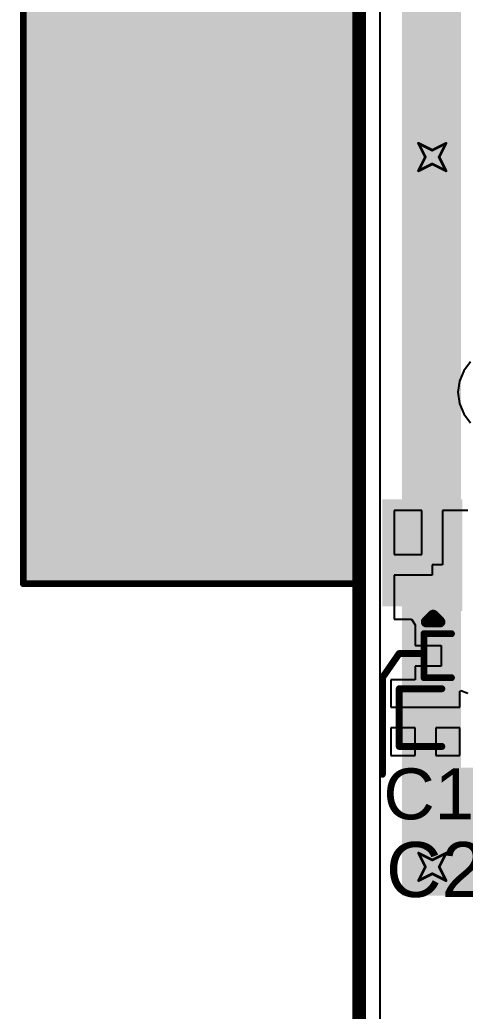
# Model space of a CAD drawing. Header units: inches. Extents: x -5 to 426, y -53 to 116.
# Drawn here: x -1.77 to 6.46, y -36.35 to -18.04 of the extents above; entities that cross this region are included whole.
import ezdxf

# ---------------------------------------------------------------- set-up
doc = ezdxf.new("R2010")
doc.units = ezdxf.units.IN
for name, color, linetype in [('Board Outline', 216, 'Continuous'), ('Bottom Layer', 5, 'Continuous'), ('Drill Drawing', 1, 'Continuous'), ('Keep-Out Layer', 6, 'Continuous'), ('Top Layer', 1, 'Continuous'), ('Top Overlay', 2, 'Continuous'), ('Top Paste', 8, 'Continuous'), ('Top Solder', 216, 'Continuous'), ('Via Holes', 16, 'Continuous')]:
    doc.layers.add(name, color=color, linetype=linetype)
doc.styles.add('Arial', font='', dxfattribs={"height": 0.2})
doc.styles.get('Arial').set_extended_font_data('Arial')

# ---------------------------------------------------------------- blocks, each defined once
blk = doc.blocks.new('38_SMD_M______23')
at = {"layer": 'Keep-Out Layer'}
blk.add_hatch(color=6, dxfattribs=at).paths.add_polyline_path([(-9.039, 10.287), (9.046, 10.287), (9.046, 16.383), (-9.039, 16.383)])
at = {"layer": 'Top Layer'}
blk.add_hatch(color=1, dxfattribs=at).paths.add_polyline_path([(-9.5, 9.33), (-8, 9.33), (-8, 8.43), (-9.5, 8.43)])
at = {"layer": 'Top Overlay'}
for points in [[(-7.899, 15.212), (-5.436, 15.212), (-5.436, 15.745), (-7.899, 15.745)], [(-7.896, 11.583), (-7.185, 11.583), (-7.185, 15.748), (-7.896, 15.748)], [(-5.436, 15.752), (-6.147, 15.752), (-6.147, 11.586), (-5.436, 11.586)], [(-5.515, 15.215), (-2.975, 15.215), (-2.975, 15.748), (-5.515, 15.748)], [(-2.969, 13.208), (-2.969, 15.748), (-3.502, 15.748), (-3.502, 13.208)], [(-0.962, 13.208), (-0.962, 15.748), (-1.496, 15.748), (-1.496, 13.208)], [(-1.495, 15.215), (1.045, 15.215), (1.045, 15.748), (-1.495, 15.748)], [(0.508, 15.745), (0.508, 13.205), (1.041, 13.205), (1.041, 15.745)], [(-3.508, 13.208), (-0.968, 13.208), (-0.968, 13.742), (-3.508, 13.742)], [(0.508, 13.205), (3.048, 13.205), (3.048, 13.739), (0.508, 13.739)], [(-9.518, 9.362), (-7.538, 9.362), (-7.538, 9.802), (-9.518, 9.802)], [(-7.959, 8.328), (-7.541, 8.328), (-7.541, 9.406), (-7.959, 9.406)]]:
    blk.add_hatch(color=2, dxfattribs=at).paths.add_polyline_path(points)
at = {"layer": 'Top Paste'}
blk.add_hatch(color=8, dxfattribs=at).paths.add_polyline_path([(-9.5, 9.33), (-8, 9.33), (-8, 8.43), (-9.5, 8.43)])
at = {"layer": 'Top Solder'}
blk.add_hatch(color=216, dxfattribs=at).paths.add_polyline_path([(-9.602, 9.432), (-7.898, 9.432), (-7.898, 8.328), (-9.602, 8.328)])
at = {"layer": 'Top Overlay'}
for points in [[(-9.096, 16.434, 0.127, 0.127, 0), (-9.096, 10.244, 0.127, 0.127, 0)], [(-9.096, 16.434, 0.127, 0.127, 0), (9.091, 16.434, 0.127, 0.127, 0)], [(9.086, 10.244, 0.127, 0.127, 0), (-9.096, 10.244, 0.127, 0.127, 0)], [(-9.804, 8.992, 0.2, 0.2, 0), (-9.804, 8.738, 0.2, 0.2, 0)], [(-9.804, 8.992, 0.2, 0.2, 0), (-9.677, 8.865, 0.2, 0.2, 0)], [(-9.677, 8.865, 0.2, 0.2, 0), (-9.804, 8.738, 0.2, 0.2, 0)]]:
    blk.add_lwpolyline(points, format="xyseb", dxfattribs=at)
for points in [[(-9.127, 16.434, 0.0635, 0.0635, 1), (-9.064, 16.434, 0.0635, 0.0635, 1)], [(-9.127, 16.434, 0.0635, 0.0635, 1), (-9.064, 16.434, 0.0635, 0.0635, 1)], [(-9.127, 10.244, 0.0635, 0.0635, 1), (-9.064, 10.244, 0.0635, 0.0635, 1)], [(-9.127, 10.244, 0.0635, 0.0635, 1), (-9.064, 10.244, 0.0635, 0.0635, 1)], [(-9.854, 8.992, 0.1, 0.1, 1), (-9.754, 8.992, 0.1, 0.1, 1)], [(-9.854, 8.992, 0.1, 0.1, 1), (-9.754, 8.992, 0.1, 0.1, 1)], [(-9.854, 8.738, 0.1, 0.1, 1), (-9.754, 8.738, 0.1, 0.1, 1)], [(-9.854, 8.738, 0.1, 0.1, 1), (-9.754, 8.738, 0.1, 0.1, 1)], [(-9.727, 8.865, 0.1, 0.1, 1), (-9.627, 8.865, 0.1, 0.1, 1)], [(-9.727, 8.865, 0.1, 0.1, 1), (-9.627, 8.865, 0.1, 0.1, 1)]]:
    blk.add_lwpolyline(points, format="xyseb", close=True, dxfattribs=at)
blk = doc.blocks.new('C___0603_35')
at = {"layer": 'Top Layer'}
for points in [[(-0.381, 0.445), (-0.381, -0.445), (-1.143, -0.445), (-1.143, 0.445)], [(1.143, 0.445), (1.143, -0.445), (0.381, -0.445), (0.381, 0.445)]]:
    blk.add_hatch(color=1, dxfattribs=at).paths.add_polyline_path(points)
at = {"layer": 'Top Paste'}
for points in [[(-0.381, 0.445), (-0.381, -0.445), (-1.143, -0.445), (-1.143, 0.445)], [(1.143, 0.445), (1.143, -0.445), (0.381, -0.445), (0.381, 0.445)]]:
    blk.add_hatch(color=8, dxfattribs=at).paths.add_polyline_path(points)
at = {"layer": 'Top Solder'}
for points in [[(-0.321, 0.504), (-0.321, -0.504), (-1.203, -0.504), (-1.203, 0.504)], [(1.203, 0.504), (1.203, -0.504), (0.321, -0.504), (0.321, 0.504)]]:
    blk.add_hatch(color=216, dxfattribs=at).paths.add_polyline_path(points)
at = {"layer": 'Top Overlay'}
for points in [[(-1.245, 0.533, 0.127, 0.127, 0), (-0.457, 0.533, 0.127, 0.127, 0)], [(-1.245, -0.533, 0.127, 0.127, 0), (-1.245, 0.533, 0.127, 0.127, 0)], [(0.457, 0.533, 0.127, 0.127, 0), (1.245, 0.533, 0.127, 0.127, 0)], [(1.245, -0.533, 0.127, 0.127, 0), (1.245, 0.533, 0.127, 0.127, 0)], [(-1.245, -0.533, 0.127, 0.127, 0), (-0.457, -0.533, 0.127, 0.127, 0)], [(0.457, -0.533, 0.127, 0.127, 0), (1.245, -0.533, 0.127, 0.127, 0)]]:
    blk.add_lwpolyline(points, format="xyseb", dxfattribs=at)
for points in [[(-1.276, 0.533, 0.0635, 0.0635, 1), (-1.213, 0.533, 0.0635, 0.0635, 1)], [(-1.276, 0.533, 0.0635, 0.0635, 1), (-1.213, 0.533, 0.0635, 0.0635, 1)], [(-0.489, 0.533, 0.0635, 0.0635, 1), (-0.425, 0.533, 0.0635, 0.0635, 1)], [(0.425, 0.533, 0.0635, 0.0635, 1), (0.489, 0.533, 0.0635, 0.0635, 1)], [(1.213, 0.533, 0.0635, 0.0635, 1), (1.276, 0.533, 0.0635, 0.0635, 1)], [(1.213, 0.533, 0.0635, 0.0635, 1), (1.276, 0.533, 0.0635, 0.0635, 1)], [(-1.276, -0.533, 0.0635, 0.0635, 1), (-1.213, -0.533, 0.0635, 0.0635, 1)], [(-1.276, -0.533, 0.0635, 0.0635, 1), (-1.213, -0.533, 0.0635, 0.0635, 1)], [(-0.489, -0.533, 0.0635, 0.0635, 1), (-0.425, -0.533, 0.0635, 0.0635, 1)], [(0.425, -0.533, 0.0635, 0.0635, 1), (0.489, -0.533, 0.0635, 0.0635, 1)], [(1.213, -0.533, 0.0635, 0.0635, 1), (1.276, -0.533, 0.0635, 0.0635, 1)], [(1.213, -0.533, 0.0635, 0.0635, 1), (1.276, -0.533, 0.0635, 0.0635, 1)]]:
    blk.add_lwpolyline(points, format="xyseb", close=True, dxfattribs=at)
blk = doc.blocks.new('C___0402_103')
at = {"layer": 'Top Layer'}
for points in [[(-0.699, -0.318), (-0.699, 0.318), (-0.241, 0.318), (-0.241, -0.318)], [(0.241, -0.318), (0.241, 0.318), (0.699, 0.318), (0.699, -0.318)]]:
    blk.add_hatch(color=1, dxfattribs=at).paths.add_polyline_path(points)
at = {"layer": 'Top Paste'}
for points in [[(-0.699, -0.318), (-0.699, 0.318), (-0.241, 0.318), (-0.241, -0.318)], [(0.241, -0.318), (0.241, 0.318), (0.699, 0.318), (0.699, -0.318)]]:
    blk.add_hatch(color=8, dxfattribs=at).paths.add_polyline_path(points)
at = {"layer": 'Top Solder'}
for points in [[(-0.758, -0.377), (-0.758, 0.377), (-0.181, 0.377), (-0.181, -0.377)], [(0.181, -0.377), (0.181, 0.377), (0.758, 0.377), (0.758, -0.377)]]:
    blk.add_hatch(color=216, dxfattribs=at).paths.add_polyline_path(points)
at = {"layer": 'Top Overlay'}
for points in [[(-0.787, 0.406, 0.127, 0.127, 0), (-0.279, 0.406, 0.127, 0.127, 0)], [(-0.787, -0.406, 0.127, 0.127, 0), (-0.787, 0.406, 0.127, 0.127, 0)], [(0.279, 0.406, 0.127, 0.127, 0), (0.787, 0.406, 0.127, 0.127, 0)], [(0.787, -0.406, 0.127, 0.127, 0), (0.787, 0.406, 0.127, 0.127, 0)], [(-0.787, -0.406, 0.127, 0.127, 0), (-0.279, -0.406, 0.127, 0.127, 0)], [(0.279, -0.406, 0.127, 0.127, 0), (0.787, -0.406, 0.127, 0.127, 0)]]:
    blk.add_lwpolyline(points, format="xyseb", dxfattribs=at)
for points in [[(-0.819, 0.406, 0.0635, 0.0635, 1), (-0.756, 0.406, 0.0635, 0.0635, 1)], [(-0.819, 0.406, 0.0635, 0.0635, 1), (-0.756, 0.406, 0.0635, 0.0635, 1)], [(-0.311, 0.406, 0.0635, 0.0635, 1), (-0.248, 0.406, 0.0635, 0.0635, 1)], [(0.248, 0.406, 0.0635, 0.0635, 1), (0.311, 0.406, 0.0635, 0.0635, 1)], [(0.756, 0.406, 0.0635, 0.0635, 1), (0.819, 0.406, 0.0635, 0.0635, 1)], [(0.756, 0.406, 0.0635, 0.0635, 1), (0.819, 0.406, 0.0635, 0.0635, 1)], [(-0.819, -0.406, 0.0635, 0.0635, 1), (-0.756, -0.406, 0.0635, 0.0635, 1)], [(-0.819, -0.406, 0.0635, 0.0635, 1), (-0.756, -0.406, 0.0635, 0.0635, 1)], [(-0.311, -0.406, 0.0635, 0.0635, 1), (-0.248, -0.406, 0.0635, 0.0635, 1)], [(0.248, -0.406, 0.0635, 0.0635, 1), (0.311, -0.406, 0.0635, 0.0635, 1)], [(0.756, -0.406, 0.0635, 0.0635, 1), (0.819, -0.406, 0.0635, 0.0635, 1)], [(0.756, -0.406, 0.0635, 0.0635, 1), (0.819, -0.406, 0.0635, 0.0635, 1)]]:
    blk.add_lwpolyline(points, format="xyseb", close=True, dxfattribs=at)

msp = doc.modelspace()

# ---------------------------------------------------------------- hatches: boundary and pattern name
at = {"layer": 'Bottom Layer'}
h = msp.add_hatch(color=5, dxfattribs=at)
edge = h.paths.add_edge_path()
edge.add_arc((5.849, -17.756), 0.3, 0, 360)
h = msp.add_hatch(color=5, dxfattribs=at)
edge = h.paths.add_edge_path()
edge.add_arc((5.849, -20.575), 0.3, 0, 360)
h = msp.add_hatch(color=5, dxfattribs=at)
edge = h.paths.add_edge_path()
edge.add_arc((5.851, -33.682), 0.3, 0, 360)
at = {"layer": 'Top Layer'}
for points in [[(5.29, -34.215), (6.382, -34.215), (6.382, -9.856), (5.29, -9.856)], [(5.341, -34.215), (8.928, -34.215), (8.928, -31.853), (5.341, -31.853)]]:
    msp.add_hatch(color=1, dxfattribs=at).paths.add_polyline_path(points)
h = msp.add_hatch(color=1, dxfattribs=at)
edge = h.paths.add_edge_path()
edge.add_arc((5.849, -17.756), 0.3, 0, 360)
h = msp.add_hatch(color=1, dxfattribs=at)
edge = h.paths.add_edge_path()
edge.add_arc((5.849, -20.575), 0.3, 0, 360)
h = msp.add_hatch(color=1, dxfattribs=at)
edge = h.paths.add_edge_path()
edge.add_arc((5.851, -33.682), 0.3, 0, 360)
at = {"layer": 'Via Holes'}
h = msp.add_hatch(color=7, dxfattribs=at)
edge = h.paths.add_edge_path()
edge.add_arc((5.849, -20.575), 0.15, 0, 360)
h = msp.add_hatch(color=7, dxfattribs=at)
edge = h.paths.add_edge_path()
edge.add_arc((5.851, -33.682), 0.15, 0, 360)

# ---------------------------------------------------------------- linework, layer by layer
at = {"layer": 'Board Outline'}
for points in [[(49.772, 6.348, 0.254, 0.254, -1.144567), (-0.298, -38.441, 0.254, 0.254, 0)], [(4.499, -38.429, 0.254, 0.254, 0), (4.499, -0.027, 0.254, 0.254, 0)]]:
    msp.add_lwpolyline(points, format="xyseb", dxfattribs=at)
at = {"layer": 'Bottom Layer'}
for p, q in [((4.888, -38.429), (4.888, -0.027)), ((6.431, -24.521), (6.352, -24.713)), ((6.557, -24.357), (6.431, -24.521)), ((6.352, -24.713), (6.325, -24.919)), ((6.325, -24.919), (6.352, -25.124)), ((6.352, -25.124), (6.431, -25.316)), ((6.431, -25.316), (6.557, -25.48))]:
    msp.add_line(p, q, dxfattribs=at)
at = {"layer": 'Drill Drawing'}
for points in [[(5.595, -20.321, 0.0508, 0.0508, 0), (5.849, -20.448, 0.0508, 0.0508, 0)], [(5.595, -20.321, 0.0508, 0.0508, 0), (5.722, -20.575, 0.0508, 0.0508, 0)], [(5.849, -20.448, 0.0508, 0.0508, 0), (6.103, -20.321, 0.0508, 0.0508, 0)], [(5.976, -20.575, 0.0508, 0.0508, 0), (6.103, -20.321, 0.0508, 0.0508, 0)], [(5.595, -20.829, 0.0508, 0.0508, 0), (5.722, -20.575, 0.0508, 0.0508, 0)], [(5.595, -20.829, 0.0508, 0.0508, 0), (5.849, -20.702, 0.0508, 0.0508, 0)], [(5.849, -20.702, 0.0508, 0.0508, 0), (6.103, -20.829, 0.0508, 0.0508, 0)], [(5.976, -20.575, 0.0508, 0.0508, 0), (6.103, -20.829, 0.0508, 0.0508, 0)], [(5.597, -33.428, 0.0508, 0.0508, 0), (5.851, -33.555, 0.0508, 0.0508, 0)], [(5.597, -33.428, 0.0508, 0.0508, 0), (5.724, -33.682, 0.0508, 0.0508, 0)], [(5.851, -33.555, 0.0508, 0.0508, 0), (6.105, -33.428, 0.0508, 0.0508, 0)], [(5.978, -33.682, 0.0508, 0.0508, 0), (6.105, -33.428, 0.0508, 0.0508, 0)], [(5.597, -33.936, 0.0508, 0.0508, 0), (5.724, -33.682, 0.0508, 0.0508, 0)], [(5.978, -33.682, 0.0508, 0.0508, 0), (6.105, -33.936, 0.0508, 0.0508, 0)], [(5.597, -33.936, 0.0508, 0.0508, 0), (5.851, -33.809, 0.0508, 0.0508, 0)], [(5.851, -33.809, 0.0508, 0.0508, 0), (6.105, -33.936, 0.0508, 0.0508, 0)]]:
    msp.add_lwpolyline(points, format="xyseb", dxfattribs=at)
for points in [[(5.582, -20.321, 0.0254, 0.0254, 1), (5.608, -20.321, 0.0254, 0.0254, 1)], [(5.582, -20.321, 0.0254, 0.0254, 1), (5.608, -20.321, 0.0254, 0.0254, 1)], [(6.09, -20.321, 0.0254, 0.0254, 1), (6.116, -20.321, 0.0254, 0.0254, 1)], [(6.09, -20.321, 0.0254, 0.0254, 1), (6.116, -20.321, 0.0254, 0.0254, 1)], [(5.836, -20.448, 0.0254, 0.0254, 1), (5.862, -20.448, 0.0254, 0.0254, 1)], [(5.836, -20.448, 0.0254, 0.0254, 1), (5.862, -20.448, 0.0254, 0.0254, 1)], [(5.709, -20.575, 0.0254, 0.0254, 1), (5.735, -20.575, 0.0254, 0.0254, 1)], [(5.709, -20.575, 0.0254, 0.0254, 1), (5.735, -20.575, 0.0254, 0.0254, 1)], [(5.836, -20.702, 0.0254, 0.0254, 1), (5.862, -20.702, 0.0254, 0.0254, 1)], [(5.836, -20.702, 0.0254, 0.0254, 1), (5.862, -20.702, 0.0254, 0.0254, 1)], [(5.963, -20.575, 0.0254, 0.0254, 1), (5.989, -20.575, 0.0254, 0.0254, 1)], [(5.963, -20.575, 0.0254, 0.0254, 1), (5.989, -20.575, 0.0254, 0.0254, 1)], [(5.582, -20.829, 0.0254, 0.0254, 1), (5.608, -20.829, 0.0254, 0.0254, 1)], [(5.582, -20.829, 0.0254, 0.0254, 1), (5.608, -20.829, 0.0254, 0.0254, 1)], [(6.09, -20.829, 0.0254, 0.0254, 1), (6.116, -20.829, 0.0254, 0.0254, 1)], [(6.09, -20.829, 0.0254, 0.0254, 1), (6.116, -20.829, 0.0254, 0.0254, 1)], [(5.584, -33.428, 0.0254, 0.0254, 1), (5.609, -33.428, 0.0254, 0.0254, 1)], [(5.584, -33.428, 0.0254, 0.0254, 1), (5.609, -33.428, 0.0254, 0.0254, 1)], [(6.092, -33.428, 0.0254, 0.0254, 1), (6.117, -33.428, 0.0254, 0.0254, 1)], [(6.092, -33.428, 0.0254, 0.0254, 1), (6.117, -33.428, 0.0254, 0.0254, 1)], [(5.711, -33.682, 0.0254, 0.0254, 1), (5.736, -33.682, 0.0254, 0.0254, 1)], [(5.711, -33.682, 0.0254, 0.0254, 1), (5.736, -33.682, 0.0254, 0.0254, 1)], [(5.838, -33.555, 0.0254, 0.0254, 1), (5.863, -33.555, 0.0254, 0.0254, 1)], [(5.838, -33.555, 0.0254, 0.0254, 1), (5.863, -33.555, 0.0254, 0.0254, 1)], [(5.965, -33.682, 0.0254, 0.0254, 1), (5.99, -33.682, 0.0254, 0.0254, 1)], [(5.965, -33.682, 0.0254, 0.0254, 1), (5.99, -33.682, 0.0254, 0.0254, 1)], [(5.838, -33.809, 0.0254, 0.0254, 1), (5.863, -33.809, 0.0254, 0.0254, 1)], [(5.838, -33.809, 0.0254, 0.0254, 1), (5.863, -33.809, 0.0254, 0.0254, 1)], [(5.584, -33.936, 0.0254, 0.0254, 1), (5.609, -33.936, 0.0254, 0.0254, 1)], [(5.584, -33.936, 0.0254, 0.0254, 1), (5.609, -33.936, 0.0254, 0.0254, 1)], [(6.092, -33.936, 0.0254, 0.0254, 1), (6.117, -33.936, 0.0254, 0.0254, 1)], [(6.092, -33.936, 0.0254, 0.0254, 1), (6.117, -33.936, 0.0254, 0.0254, 1)]]:
    msp.add_lwpolyline(points, format="xyseb", close=True, dxfattribs=at)
at = {"layer": 'Top Layer'}
for p, q in [((4.888, -38.429), (4.888, -0.027)), ((5.66, -27.102), (5.147, -27.102)), ((5.147, -27.102), (5.147, -27.915)), ((5.66, -27.915), (5.66, -27.102)), ((6.506, -27.102), (6.041, -27.102)), ((6.041, -27.102), (6.041, -28.106)), ((5.147, -27.915), (5.66, -27.915)), ((6.041, -28.106), (5.851, -28.106)), ((5.851, -28.106), (5.851, -28.296)), ((5.851, -28.296), (5.147, -28.296)), ((5.147, -28.296), (5.147, -29.11)), ((5.147, -29.11), (5.469, -29.11)), ((5.469, -29.11), (5.532, -29.211)), ((5.532, -29.211), (5.532, -29.237)), ((5.532, -29.237), (5.532, -29.592)), ((5.532, -29.592), (6.014, -29.592)), ((6.014, -29.592), (6.014, -29.973)), ((6.014, -29.973), (5.532, -29.973)), ((5.532, -29.973), (5.532, -30.227)), ((5.532, -30.227), (5.087, -30.227)), ((5.087, -30.227), (5.087, -30.735)), ((6.357, -30.444), (6.375, -30.426)), ((6.357, -30.735), (6.357, -30.444)), ((6.375, -30.426), (6.506, -30.475)), ((5.087, -30.735), (5.722, -30.735)), ((5.722, -30.735), (6.357, -30.735)), ((5.532, -31.116), (5.087, -31.116)), ((5.087, -31.116), (5.087, -31.624)), ((5.532, -31.624), (5.532, -31.116)), ((6.357, -31.116), (5.913, -31.116)), ((5.913, -31.116), (5.913, -31.624)), ((6.357, -31.624), (6.357, -31.116)), ((5.087, -31.624), (5.532, -31.624)), ((5.913, -31.624), (6.357, -31.624))]:
    msp.add_line(p, q, dxfattribs=at)
at = {"layer": 'Top Overlay'}
for points in [[(4.929, -30.189, 0.127, 0.127, 0), (5.239, -29.743, 0.127, 0.127, 0)], [(5.239, -29.743, 0.127, 0.127, 0), (5.646, -29.741, 0.127, 0.127, 0)], [(4.929, -31.972, 0.127, 0.127, 0), (4.929, -30.189, 0.127, 0.127, 0)]]:
    msp.add_lwpolyline(points, format="xyseb", dxfattribs=at)
for points in [[(5.208, -29.743, 0.0635, 0.0635, 1), (5.271, -29.743, 0.0635, 0.0635, 1)], [(5.208, -29.743, 0.0635, 0.0635, 1), (5.271, -29.743, 0.0635, 0.0635, 1)], [(5.614, -29.741, 0.0635, 0.0635, 1), (5.677, -29.741, 0.0635, 0.0635, 1)], [(4.897, -30.189, 0.0635, 0.0635, 1), (4.961, -30.189, 0.0635, 0.0635, 1)], [(4.897, -30.189, 0.0635, 0.0635, 1), (4.961, -30.189, 0.0635, 0.0635, 1)], [(4.897, -31.972, 0.0635, 0.0635, 1), (4.961, -31.972, 0.0635, 0.0635, 1)]]:
    msp.add_lwpolyline(points, format="xyseb", close=True, dxfattribs=at)

# ---------------------------------------------------------------- block references
at = {"rotation": 90}
msp.add_blockref('38_SMD_M______23', (14.731, -19.356), dxfattribs=at)
for name, p in [('C___0402_103', (6.484, -29.783)), ('C___0603_35', (6.484, -30.926))]:
    msp.add_blockref(name, p)

# ---------------------------------------------------------------- texts
at = {"layer": 'Top Overlay', "style": 'Arial'}
for s, height, p in [('C17', 0.9398, (4.947, -32.804)), ('C23', 1.016, (4.996, -34.239))]:
    msp.add_text(s, height=height, dxfattribs=at).set_placement(p)

doc.saveas('drawing.dxf')
